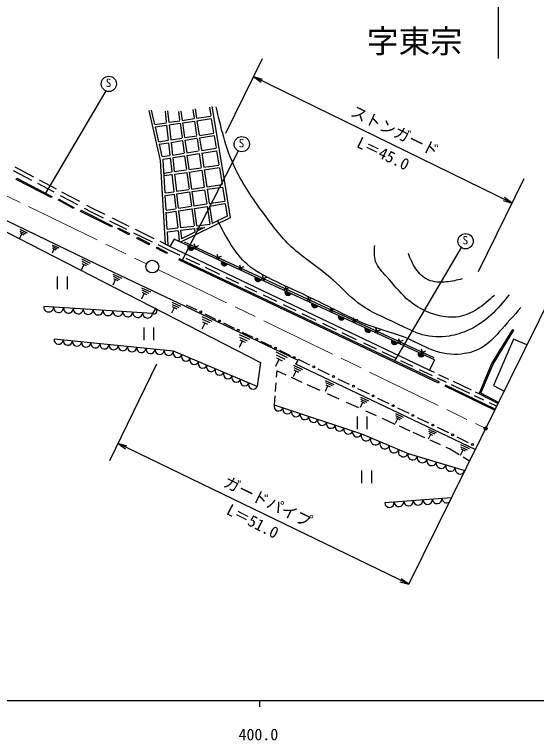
# Model space of a CAD drawing. Units: millimetres, scale not verified. Extents: x 40000 to 680000, y 20000 to 380000.
# Drawn here: x 429506 to 511561, y 198715 to 312868 of the extents above; entities that cross this region are included whole.
import ezdxf
from ezdxf.enums import TextEntityAlignment as Align

# ---------------------------------------------------------------- set-up
doc = ezdxf.new("R2010")
doc.units = ezdxf.units.MM
doc.header["$LTSCALE"] = 1000
doc.header["$PDMODE"] = 32
doc.header["$PDSIZE"] = 500
doc.linetypes.add('CHAIN', pattern=[18.5, 12, -1.5, 3.5, -1.5])
for name, color, linetype, lineweight in [('M-BGD', 7, 'Continuous', 25), ('M-BMK', 2, 'CHAIN', 13), ('M-BMK-SRVR', 3, 'Continuous', 25), ('M-STR-STR3', 7, 'Continuous', 25), ('M-STR-STRC', 7, 'Continuous', 25), ('M-TTL-BAND', 7, 'Continuous', 25)]:
    doc.layers.add(name, color=color, linetype=linetype, lineweight=lineweight)
doc.layers.add('M-OTRS', color=6, linetype='Continuous')
doc.layers.add('M-STR-HTXT', color=7, linetype='Continuous')
doc.styles.add('ＭＳ ゴシック', font='')
doc.styles.get('ＭＳ ゴシック').set_extended_font_data('MS Gothic')

# ---------------------------------------------------------------- blocks, each defined once
blk = doc.blocks.new('open_arrow')
at = {"color": 0, "linetype": 'Continuous', "lineweight": -2}
blk.add_lwpolyline([(7.5, 1.25), (0, 0), (7.5, -1.25)], dxfattribs=at)

msp = doc.modelspace()

# ---------------------------------------------------------------- linework, layer by layer
at = {"layer": 'M-BGD'}
for p, q in [((457513, 297955), (457730, 296499)), ((457909, 298014), (458126, 296556)), ((460135, 298320), (460357, 296979)), ((460530, 298385), (461611, 291857)), ((452469, 289924), (450668, 297758)), ((451580, 295576), (451058, 297847)), ((453173, 297670), (453362, 295938)), ((453571, 297714), (453768, 295907)), ((455277, 297626), (455466, 296237)), ((455673, 297680), (455872, 296222)), ((458125, 296559), (460371, 296895)), ((451579, 295579), (453372, 295847)), ((453822, 295510), (455517, 295764)), ((453827, 295915), (455476, 296162)), ((455530, 295766), (455840, 293497)), ((455877, 296222), (457730, 296500)), ((455922, 295858), (456238, 293538)), ((455926, 295825), (457789, 296104)), ((457788, 296108), (458118, 293889)), ((458184, 296163), (460430, 296500)), ((458184, 296163), (458521, 293896)), ((460441, 296470), (460806, 294267)), ((452202, 292870), (451667, 295196)), ((451669, 295188), (453416, 295449)), ((453416, 295445), (453672, 293108)), ((453812, 295509), (454068, 293163)), ((454079, 293164), (455848, 293440)), ((456294, 293509), (458152, 293799)), ((456327, 293110), (458181, 293399)), ((458193, 293383), (458478, 291470)), ((458577, 293865), (460815, 294214)), ((458589, 293441), (458875, 291517)), ((458600, 293464), (460876, 293819)), ((460881, 293814), (461199, 291896)), ((452202, 292872), (453672, 293101)), ((452263, 292477), (453715, 292703)), ((452735, 290552), (452295, 292468)), ((453716, 292703), (453933, 290719)), ((454112, 292765), (455878, 293040)), ((454112, 292763), (454330, 290765)), ((455899, 293060), (456170, 291074)), ((456297, 293107), (456571, 291093)), ((456589, 291121), (458449, 291412)), ((458907, 291484), (461207, 291844)), ((458932, 291083), (461269, 291449)), ((458938, 291094), (459267, 288879)), ((461272, 291455), (461273, 291449)), ((461278, 291414), (461637, 289239)), ((461611, 291857), (462708, 285204)), ((452743, 290518), (453866, 290694)), ((452805, 290123), (453945, 290302)), ((452866, 289981), (452843, 290082)), ((453173, 284807), (452866, 289981)), ((453978, 290308), (454218, 288105)), ((454373, 290370), (454612, 288184)), ((454392, 290777), (456111, 291046)), ((454420, 290376), (456227, 290659)), ((456231, 290626), (456524, 288479)), ((456618, 290753), (456921, 288529)), ((456622, 290721), (458526, 291019)), ((458544, 291022), (458872, 288815)), ((432558, 287275), (429598, 288849)), ((453250, 276744), (452469, 289924)), ((459292, 288845), (461646, 289187)), ((432232, 286769), (429337, 288308)), ((452988, 287927), (454216, 288106)), ((453046, 287531), (454204, 287700)), ((454258, 287745), (454556, 285011)), ((454603, 288162), (456511, 288440)), ((454639, 287763), (456559, 288043)), ((454656, 287781), (454950, 285089)), ((456588, 288012), (456944, 285401)), ((456925, 288500), (458864, 288782)), ((456978, 288107), (457344, 285423)), ((456979, 288104), (458909, 288385)), ((458933, 288408), (459335, 285705)), ((459321, 288445), (461703, 288792)), ((459326, 288483), (459729, 285775)), ((461715, 288769), (462142, 286178)), ((429777, 286935), (429870, 287113)), ((435275, 284078), (429777, 286935)), ((429870, 287113), (435368, 284255)), ((436094, 285395), (433441, 286805)), ((435720, 284914), (433152, 286279)), ((457352, 285424), (459333, 285717)), ((459751, 285779), (462149, 286133)), ((459799, 285381), (462208, 285737)), ((462216, 285729), (462313, 285141)), ((435368, 284255), (435275, 284078)), ((439449, 282932), (436758, 284362)), ((439767, 283442), (436958, 284935)), ((453173, 284806), (454537, 285008)), ((453330, 282147), (453196, 284406)), ((453231, 284411), (454604, 284614)), ((454598, 284628), (454846, 282357)), ((454962, 285071), (456928, 285361)), ((454995, 284677), (455243, 282410)), ((455009, 284673), (457007, 284969)), ((456998, 285000), (457308, 282730)), ((457395, 285054), (457702, 282801)), ((457398, 285027), (459400, 285322)), ((459392, 285321), (459723, 283098)), ((459788, 285380), (460114, 283182)), ((462313, 285141), (462566, 283543)), ((462708, 285204), (463386, 280922)), ((436394, 283674), (436490, 283849)), ((438754, 282369), (436394, 283674)), ((436490, 283849), (438851, 282544)), ((460120, 283146), (462570, 283522)), ((460178, 282750), (462630, 283127)), ((462627, 283160), (462945, 281150)), ((438851, 282544), (438754, 282369)), ((439903, 281903), (439993, 282082)), ((439993, 282082), (444839, 279659)), ((441611, 281782), (440523, 282361)), ((441884, 282316), (440861, 282861)), ((443754, 281399), (441884, 282316)), ((453333, 282104), (454830, 282334)), ((454889, 281962), (455177, 279331)), ((455287, 282005), (455574, 279378)), ((455316, 282409), (457287, 282711)), ((455318, 282004), (457353, 282317)), ((457356, 282374), (457731, 279624)), ((457665, 282769), (459714, 283084)), ((457762, 282359), (458128, 279676)), ((457784, 282383), (459804, 282693)), ((459781, 282706), (460201, 279882)), ((460181, 282732), (460590, 279985)), ((444749, 279480), (439903, 281903)), ((443515, 280848), (441611, 281782)), ((447506, 279560), (444888, 280844)), ((453509, 279127), (453353, 281769)), ((453393, 281709), (454884, 281938)), ((463386, 280922), (455593, 277067)), ((462945, 281150), (460599, 279989)), ((444002, 272844), (428179, 280500)), ((447140, 279071), (444473, 280379)), ((458132, 279647), (460201, 279882)), ((428189, 278674), (468198, 258174)), ((430321, 279125), (431491, 278565)), ((430361, 278825), (431231, 278405)), ((444839, 279659), (444749, 279480)), ((445731, 279146), (445824, 279323)), ((447470, 278235), (445731, 279146)), ((445824, 279323), (447563, 278412)), ((451473, 277615), (448541, 279052)), ((453509, 279121), (455154, 279308)), ((453533, 278721), (455202, 278911)), ((453662, 276541), (453535, 278690)), ((455221, 278925), (455387, 277411)), ((455568, 279355), (457710, 279599)), ((455623, 278934), (455768, 277600)), ((455625, 278959), (457774, 279204)), ((457839, 278624), (455780, 277605)), ((457787, 279216), (457866, 278637)), ((458183, 279268), (458239, 278861)), ((458216, 279254), (459380, 279386)), ((459361, 279377), (458261, 278833)), ((430341, 277675), (430681, 278375)), ((430391, 278515), (430971, 278235)), ((447563, 278412), (447470, 278235)), ((451204, 277078), (448283, 278511)), ((448727, 277655), (448817, 277833)), ((450659, 276675), (448727, 277655)), ((448817, 277833), (450750, 276853)), ((454597, 277530), (453931, 276409)), ((470431, 270163), (454597, 277530)), ((455370, 277403), (455128, 277283)), ((435431, 276655), (436461, 276165)), ((435461, 276395), (436231, 276025)), ((450750, 276853), (450659, 276675)), ((451847, 276111), (451942, 276287)), ((451942, 276287), (453502, 275444)), ((453667, 275871), (452094, 276642)), ((453931, 276409), (452382, 277169)), ((494694, 256950), (453931, 276409)), ((456159, 277150), (495425, 258929)), ((458414, 276494), (457475, 276150)), ((458116, 275852), (457772, 276791)), ((435451, 275385), (435751, 276005)), ((435491, 276125), (436001, 275875)), ((453407, 275268), (451847, 276111)), ((453502, 275444), (453407, 275268)), ((455529, 274982), (453673, 275868)), ((461686, 274196), (461342, 275135)), ((440041, 274425), (441391, 273775)), ((440081, 274075), (441091, 273585)), ((455426, 274453), (455340, 274272)), ((496153, 254919), (455340, 274272)), ((496239, 255100), (455426, 274453)), ((458646, 273494), (456503, 274517)), ((461983, 274837), (461044, 274494)), ((440061, 272795), (440451, 273565)), ((440111, 273725), (440791, 273395)), ((456360, 266977), (444002, 272844)), ((461789, 271993), (459509, 273082)), ((465553, 273181), (464614, 272837)), ((465255, 272540), (464911, 273479)), ((444961, 272055), (446321, 271415)), ((445001, 271705), (446021, 271225)), ((468825, 270883), (468481, 271822)), ((436265, 269673), (436265, 271673)), ((437765, 271673), (437765, 269673)), ((444991, 270375), (445381, 271195)), ((445041, 271355), (445721, 271025)), ((464785, 270563), (462762, 271529)), ((469123, 271524), (468183, 271181)), ((449471, 269915), (450881, 269245)), ((449521, 269555), (450571, 269055)), ((467574, 269231), (465787, 270085)), ((495536, 258580), (470431, 270163)), ((472692, 269868), (471753, 269524)), ((472395, 269227), (472051, 270166)), ((449511, 268175), (449911, 269025)), ((449561, 269185), (450261, 268855)), ((470747, 267717), (468654, 268716)), ((475964, 267570), (475620, 268509)), ((454231, 267655), (455621, 266995)), ((454271, 267295), (455311, 266805)), ((456465, 267230), (458144, 266413)), ((473801, 266259), (471797, 267216)), ((476262, 268212), (475323, 267868)), ((451208, 265864), (434100, 266931)), ((451678, 266639), (451208, 265864)), ((454261, 265935), (454661, 266775)), ((454311, 266935), (455001, 266605)), ((474097, 258453), (456360, 266977)), ((479831, 266555), (478892, 266211)), ((479534, 265914), (479190, 266853)), ((458971, 265385), (460541, 264635)), ((459021, 264975), (460201, 264415)), ((459402, 265800), (461081, 264984)), ((476942, 264759), (474743, 265809)), ((483401, 264899), (482462, 264555)), ((483103, 264257), (482760, 265196)), ((459001, 263435), (459461, 264385)), ((459061, 264565), (459851, 264195)), ((462339, 264371), (464018, 263555)), ((480145, 263231), (477985, 264262)), ((449861, 261679), (449861, 263679)), ((451361, 263679), (451361, 261679)), ((464841, 262575), (466461, 261795)), ((465276, 262942), (466955, 262125)), ((483288, 261730), (481029, 262808)), ((486971, 263242), (486032, 262898)), ((486673, 262601), (486329, 263540)), ((504564, 257999), (507831, 263346)), ((504743, 257908), (508001, 263242)), ((507831, 263346), (508001, 263242)), ((454488, 259914), (435716, 261812)), ((464871, 260565), (465341, 261535)), ((464891, 262155), (466101, 261575)), ((464931, 261725), (465741, 261345)), ((468213, 261513), (469892, 260696)), ((490540, 261586), (489601, 261242)), ((490243, 260944), (489899, 261883)), ((507936, 261805), (504787, 254518)), ((510066, 260923), (507936, 261805)), ((486411, 260239), (484419, 261190)), ((506201, 260679), (506372, 260575)), ((467671, 254377), (454488, 259914)), ((470561, 259825), (472381, 258945)), ((470621, 259355), (471981, 258695)), ((471150, 260084), (472829, 259267)), ((489623, 258706), (487326, 259802)), ((494110, 259929), (493171, 259586)), ((493812, 259288), (493469, 260227)), ((468198, 258174), (467671, 254377)), ((470601, 257565), (471131, 258655)), ((470671, 258875), (471581, 258435)), ((473745, 257866), (474097, 258453)), ((474087, 258655), (475871, 257784)), ((492110, 257519), (490233, 258415)), ((495536, 258580), (494757, 256920)), ((502568, 253217), (504564, 257999)), ((473341, 257725), (474771, 257045)), ((473391, 257355), (474461, 256845)), ((473431, 256985), (474141, 256645)), ((501948, 244484), (473745, 257866)), ((477208, 257131), (478991, 256260)), ((494436, 256408), (493170, 257013)), ((495521, 256558), (494694, 256950)), ((502824, 253310), (504743, 257908)), ((470736, 256828), (470661, 255832)), ((472229, 256154), (470736, 256828)), ((474713, 255031), (473025, 255794)), ((473381, 255955), (473791, 256815)), ((495233, 256031), (494436, 256408)), ((497776, 255489), (496220, 256226)), ((470596, 254963), (470493, 253610)), ((477573, 253740), (475535, 254660)), ((478361, 255345), (479711, 254705)), ((478401, 254995), (479421, 254515)), ((478441, 254645), (479121, 254315)), ((480329, 255607), (482112, 254736)), ((497431, 254988), (496000, 255667)), ((496239, 255100), (496153, 254919)), ((497274, 254599), (497187, 254419)), ((505073, 250814), (497274, 254599)), ((501070, 253263), (498189, 254629)), ((501357, 253791), (498495, 255148)), ((478391, 253665), (478781, 254485)), ((483450, 254083), (485233, 253213)), ((504986, 250634), (497187, 254419)), ((502568, 253217), (501966, 253502)), ((504787, 254518), (506470, 253640)), ((470439, 252893), (470333, 251481)), ((480539, 252400), (478721, 253221)), ((483871, 252725), (485171, 252115)), ((483911, 252395), (484891, 251935)), ((486570, 252560), (488354, 251689)), ((503296, 252208), (501808, 252913)), ((505509, 251694), (502568, 253217)), ((505601, 251872), (502824, 253310)), ((470333, 251481), (484052, 246942)), ((483635, 251002), (481692, 251879)), ((483901, 251115), (484281, 251905)), ((483951, 252055), (484601, 251745)), ((505295, 251260), (504183, 251787)), ((505509, 251694), (505601, 251872)), ((486432, 249738), (484748, 250499)), ((489381, 250115), (490601, 249535)), ((489691, 251036), (491474, 250165)), ((483403, 247657), (483403, 249657)), ((484903, 249657), (484903, 247657)), ((489344, 248423), (487336, 249330)), ((489411, 248605), (489761, 249345)), ((489421, 249805), (490331, 249365)), ((489451, 249485), (490061, 249195)), ((492812, 249512), (494595, 248641)), ((491681, 247367), (490019, 248118)), ((495933, 247988), (497716, 247118)), ((484052, 246942), (491366, 243815)), ((494001, 246320), (492174, 247145)), ((494561, 247655), (495771, 247085)), ((494591, 246165), (494941, 246895)), ((494601, 247345), (495511, 246915)), ((494631, 247035), (495241, 246745)), ((496494, 245194), (494868, 245928)), ((499053, 246465), (500837, 245594)), ((497872, 244571), (497351, 244807)), ((499422, 243624), (497872, 244571)), ((499591, 245275), (500961, 244625)), ((499631, 243575), (500021, 244395)), ((499641, 244915), (500661, 244435)), ((499681, 244555), (500361, 244235)), ((491366, 243815), (500307, 241160)), ((501036, 242636), (500022, 243257)), ((484109, 239183), (484109, 241183)), ((485609, 241183), (485609, 239183)), ((498201, 236893), (487697, 236061))]:
    msp.add_line(p, q, dxfattribs=at)
for centre in [(458773, 266107), (461710, 264678), (464647, 263248), (467584, 261819), (470521, 260390), (473458, 258961), (476539, 257457), (479660, 255934), (482781, 254410), (485902, 252886), (489022, 251362), (492143, 249839), (495264, 248315), (498385, 246791), (501505, 245267)]:
    msp.add_circle(centre, 150, dxfattribs=at)
for centre, radius, start, end in [((457236, 276302), 500, 155.04849, 335.04849), ((457236, 276302), 500, 155.04849, 335.04849), ((457236, 276302), 450, 155.04849, 335.04849), ((457236, 276302), 400, 155.04849, 335.04849), ((457236, 276302), 350, 155.04849, 335.04849), ((457236, 276302), 300, 155.04849, 335.04849), ((457236, 276302), 250, 155.04849, 335.04849), ((457236, 276302), 200, 155.04849, 335.04849), ((457236, 276302), 150, 155.04849, 335.04849), ((457236, 276302), 100, 155.04849, 335.04849), ((457236, 276302), 50, 155.04849, 335.04849), ((462514, 273847), 500, 155.04849, 335.04849), ((462514, 273847), 500, 155.04849, 335.04849), ((462514, 273847), 450, 155.04849, 335.04849), ((462514, 273847), 400, 155.04849, 335.04849), ((462514, 273847), 350, 155.04849, 335.04849), ((462514, 273847), 300, 155.04849, 335.04849), ((462514, 273847), 250, 155.04849, 335.04849), ((462514, 273847), 200, 155.04849, 335.04849), ((462514, 273847), 150, 155.04849, 335.04849), ((462514, 273847), 100, 155.04849, 335.04849), ((462514, 273847), 50, 155.04849, 335.04849), ((467792, 271391), 500, 155.04849, 335.04849), ((467792, 271391), 500, 155.04849, 335.04849), ((467792, 271391), 450, 155.04849, 335.04849), ((467792, 271391), 400, 155.04849, 335.04849), ((467792, 271391), 350, 155.04849, 335.04849), ((467792, 271391), 300, 155.04849, 335.04849), ((467792, 271391), 250, 155.04849, 335.04849), ((467792, 271391), 200, 155.04849, 335.04849), ((467792, 271391), 150, 155.04849, 335.04849), ((467792, 271391), 100, 155.04849, 335.04849), ((467792, 271391), 50, 155.04849, 335.04849), ((472523, 269198), 500, 155.23262, 335.23262), ((472523, 269198), 500, 155.23262, 335.23262), ((472523, 269198), 450, 155.23262, 335.23262), ((472523, 269198), 400, 155.23262, 335.23262), ((472523, 269198), 350, 155.23262, 335.23262), ((472523, 269198), 300, 155.23262, 335.23262), ((472523, 269198), 250, 155.23262, 335.23262), ((472523, 269198), 200, 155.23262, 335.23262), ((472523, 269198), 150, 155.23262, 335.23262), ((472523, 269198), 100, 155.23262, 335.23262), ((472523, 269198), 50, 155.23262, 335.23262), ((476707, 267267), 500, 155.23262, 335.23262), ((476707, 267267), 500, 155.23262, 335.23262), ((476707, 267267), 450, 155.23262, 335.23262), ((476707, 267267), 400, 155.23262, 335.23262), ((476707, 267267), 350, 155.23262, 335.23262), ((476707, 267267), 300, 155.23262, 335.23262), ((476707, 267267), 250, 155.23262, 335.23262), ((476707, 267267), 200, 155.23262, 335.23262), ((476707, 267267), 150, 155.23262, 335.23262), ((476707, 267267), 100, 155.23262, 335.23262), ((476707, 267267), 50, 155.23262, 335.23262), ((434878, 266882), 779, 176.43318, 356.43318), ((436433, 266785), 779, 176.43318, 356.43318), ((437988, 266688), 779, 176.43318, 356.43318), ((439543, 266591), 779, 176.43318, 356.43318), ((441099, 266494), 779, 176.43318, 356.43318), ((442654, 266398), 779, 176.43318, 356.43318), ((444209, 266301), 779, 176.43318, 356.43318), ((445764, 266204), 779, 176.43318, 356.43318), ((447320, 266107), 779, 176.43318, 356.43318), ((448875, 266010), 779, 176.43318, 356.43318), ((451443, 266252), 453, 238.73157, 58.73157), ((450430, 265913), 779, 176.43318, 356.43318), ((480891, 265337), 500, 155.23262, 335.23262), ((480891, 265337), 500, 155.23262, 335.23262), ((480891, 265337), 450, 155.23262, 335.23262), ((480891, 265337), 400, 155.23262, 335.23262), ((480891, 265337), 350, 155.23262, 335.23262), ((480891, 265337), 300, 155.23262, 335.23262), ((480891, 265337), 250, 155.23262, 335.23262), ((480891, 265337), 200, 155.23262, 335.23262), ((480891, 265337), 150, 155.23262, 335.23262), ((480891, 265337), 100, 155.23262, 335.23262), ((480891, 265337), 50, 155.23262, 335.23262), ((485076, 263406), 500, 155.23262, 335.23262), ((485076, 263406), 500, 155.23262, 335.23262), ((485076, 263406), 450, 155.23262, 335.23262), ((485076, 263406), 400, 155.23262, 335.23262), ((485076, 263406), 350, 155.23262, 335.23262), ((485076, 263406), 300, 155.23262, 335.23262), ((485076, 263406), 250, 155.23262, 335.23262), ((485076, 263406), 200, 155.23262, 335.23262), ((485076, 263406), 150, 155.23262, 335.23262), ((485076, 263406), 100, 155.23262, 335.23262), ((485076, 263406), 50, 155.23262, 335.23262), ((436438, 261739), 726, 174.22567, 354.22567), ((437882, 261593), 726, 174.22567, 354.22567), ((439326, 261447), 726, 174.22567, 354.22567), ((489260, 261476), 500, 155.23262, 335.23262), ((489260, 261476), 500, 155.23262, 335.23262), ((489260, 261476), 450, 155.23262, 335.23262), ((489260, 261476), 400, 155.23262, 335.23262), ((489260, 261476), 350, 155.23262, 335.23262), ((489260, 261476), 300, 155.23262, 335.23262), ((489260, 261476), 250, 155.23262, 335.23262), ((489260, 261476), 200, 155.23262, 335.23262), ((489260, 261476), 150, 155.23262, 335.23262), ((489260, 261476), 100, 155.23262, 335.23262), ((489260, 261476), 50, 155.23262, 335.23262), ((440770, 261301), 726, 174.22567, 354.22567), ((442214, 261155), 726, 174.22567, 354.22567), ((443658, 261009), 726, 174.22567, 354.22567), ((445102, 260863), 726, 174.22567, 354.22567), ((446546, 260717), 726, 174.22567, 354.22567), ((447990, 260571), 726, 174.22567, 354.22567), ((449434, 260425), 726, 174.22567, 354.22567), ((450878, 260279), 726, 174.22567, 354.22567), ((452322, 260133), 726, 174.22567, 354.22567), ((453766, 259987), 726, 174.22567, 354.22567), ((455147, 259637), 715, 157.21759, 337.21759), ((456466, 259084), 715, 157.21759, 337.21759), ((493444, 259545), 500, 155.23262, 335.23262), ((493444, 259545), 500, 155.23262, 335.23262), ((493444, 259545), 450, 155.23262, 335.23262), ((493444, 259545), 400, 155.23262, 335.23262), ((493444, 259545), 350, 155.23262, 335.23262), ((493444, 259545), 300, 155.23262, 335.23262), ((493444, 259545), 250, 155.23262, 335.23262), ((493444, 259545), 200, 155.23262, 335.23262), ((493444, 259545), 150, 155.23262, 335.23262), ((493444, 259545), 100, 155.23262, 335.23262), ((493444, 259545), 50, 155.23262, 335.23262), ((457784, 258530), 715, 157.21759, 337.21759), ((459102, 257976), 715, 157.21759, 337.21759), ((460420, 257423), 715, 157.21759, 337.21759), ((461739, 256869), 715, 157.21759, 337.21759), ((463057, 256315), 715, 157.21759, 337.21759), ((464375, 255761), 715, 157.21759, 337.21759), ((465694, 255208), 715, 157.21759, 337.21759), ((467012, 254654), 715, 157.21759, 337.21759), ((471019, 251254), 722, 161.69153, 341.69153), ((472391, 250800), 722, 161.69153, 341.69153), ((473763, 250346), 722, 161.69153, 341.69153), ((475135, 249892), 722, 161.69153, 341.69153), ((476507, 249438), 722, 161.69153, 341.69153), ((477878, 248985), 722, 161.69153, 341.69153), ((479250, 248531), 722, 161.69153, 341.69153), ((480622, 248077), 722, 161.69153, 341.69153), ((481994, 247623), 722, 161.69153, 341.69153), ((483366, 247169), 722, 161.69153, 341.69153), ((484784, 246629), 795, 156.84912, 336.84912), ((486246, 246004), 795, 156.84912, 336.84912), ((487709, 245378), 795, 156.84912, 336.84912), ((489172, 244753), 795, 156.84912, 336.84912), ((490634, 244127), 795, 156.84912, 336.84912), ((492111, 243593), 777, 163.46484, 343.46484), ((493601, 243151), 777, 163.46484, 343.46484), ((495091, 242709), 777, 163.46484, 343.46484), ((496582, 242266), 777, 163.46484, 343.46484), ((498072, 241824), 777, 163.46484, 343.46484), ((499562, 241381), 777, 163.46484, 343.46484), ((489947, 236239), 753, 184.53082, 4.53082), ((491448, 236358), 753, 184.53082, 4.53082), ((492949, 236477), 753, 184.53082, 4.53082), ((494449, 236596), 753, 184.53082, 4.53082), ((495950, 236715), 753, 184.53082, 4.53082), ((497450, 236834), 753, 184.53082, 302.91078), ((488447, 236120), 753, 184.53082, 4.53082)]:
    msp.add_arc(centre, radius, start, end, dxfattribs=at)
for points, knots in [([(507247, 268777), (506351, 267673), (505456, 266569), (504410, 265611), (503357, 264647), (502150, 263831), (500848, 263236), (499884, 262796), (498867, 262477), (497814, 262313), (496434, 262097), (494992, 262148), (493659, 262511), (492371, 262861), (491183, 263504), (489965, 264094), (487747, 265168), (485428, 266069), (483501, 267524), (482112, 268572), (480927, 269909), (479609, 271086), (477499, 272970), (475049, 274445), (473013, 276363), (471319, 277958), (469912, 279860), (468528, 281771), (466945, 283957), (465393, 286156), (464240, 288565), (463474, 290167), (462885, 291863), (462394, 293578), (461943, 295150), (461575, 296739), (461206, 298327)], [0, 0, 0, 0, 1, 1, 1, 2, 2, 2, 3, 3, 3, 4, 4, 4, 5, 5, 5, 6, 6, 6, 7, 7, 7, 8, 8, 8, 9, 9, 9, 10, 10, 10, 11, 11, 11, 12, 12, 12, 12]), ([(509093, 266798), (507967, 265498), (506840, 264198), (505664, 262907), (504859, 262023), (504031, 261144), (503025, 260532), (502191, 260025), (501235, 259702), (500255, 259543), (498778, 259302), (497247, 259432), (495835, 259872), (494293, 260353), (492895, 261204), (491416, 261851), (489372, 262746), (487175, 263251), (485084, 264028), (482900, 264839), (480831, 265948), (478752, 266996), (476339, 268213), (473912, 269349), (471430, 270492), (469540, 271363), (467619, 272238), (466087, 273592), (465053, 274507), (464196, 275641), (463449, 276824), (462719, 277980), (462095, 279183), (461470, 280386)], [0, 0, 0, 0, 1, 1, 1, 2, 2, 2, 3, 3, 3, 4, 4, 4, 5, 5, 5, 6, 6, 6, 7, 7, 7, 8, 8, 8, 9, 9, 9, 10, 10, 10, 11, 11, 11, 11]), ([(504938, 268711), (504077, 267936), (503216, 267162), (502234, 266534), (501346, 265968), (500359, 265521), (499331, 265347), (498270, 265167), (497165, 265277), (496099, 265545), (494254, 266009), (492528, 266945), (491152, 268183), (490018, 269205), (489121, 270432), (488052, 271613), (487353, 272386), (486581, 273138), (486271, 274054), (486014, 274815), (486077, 275687), (486139, 276560)], [0, 0, 0, 0, 1, 1, 1, 2, 2, 2, 3, 3, 3, 4, 4, 4, 5, 5, 5, 6, 6, 6, 7, 7, 7, 7]), ([(499859, 271284), (499058, 271097), (498257, 270911), (497419, 270822), (496433, 270717), (495395, 270748), (494516, 271152), (493743, 271506), (493092, 272149), (492603, 272867), (492087, 273625), (491752, 274466), (491416, 275307)], [0, 0, 0, 0, 1, 1, 1, 2, 2, 2, 3, 3, 3, 4, 4, 4, 4])]:
    msp.add_open_spline(points, degree=3, knots=knots, dxfattribs=at)
at = {"layer": 'M-BMK'}
for p, q in [((381799, 306899), (450250, 273665)), ((452045, 272793), (503574, 247775))]:
    msp.add_line(p, q, dxfattribs=at)
at = {"layer": 'M-BMK-SRVR'}
msp.add_line((491474, 223270), (522844, 286802), dxfattribs=at)
msp.add_circle((451169, 273225), 1000, dxfattribs=at)
at = {"layer": 'M-OTRS'}
msp.add_point((503574, 247775), dxfattribs=at)
at = {"layer": 'M-STR-STR3'}
for p, q in [((505559, 351696), (505559, 305959)), ((462749, 294192), (468495, 305938)), ((507736, 283216), (467103, 303094)), ((502467, 272446), (509620, 287066)), ((451827, 257905), (444451, 242697)), ((491474, 223270), (445777, 245431))]:
    msp.add_line(p, q, dxfattribs=at)
at = {"layer": 'M-STR-STRC'}
for p, q in [((443857, 300853), (434379, 284769)), ((464660, 291403), (455884, 274260)), ((499720, 276228), (489239, 258421))]:
    msp.add_line(p, q, dxfattribs=at)
for centre in [(444330, 301960), (465231, 292478), (500420, 277219)]:
    msp.add_circle(centre, 1200, dxfattribs=at)
at = {"layer": 'M-TTL-BAND'}
for p, q in [((40000, 205000), (579000, 205000)), ((468000, 205000), (468000, 204000))]:
    msp.add_line(p, q, dxfattribs=at)

# ---------------------------------------------------------------- block references
at = {"layer": 'M-STR-STR3', "xscale": 193, "yscale": 193}
for p, rotation in [((467103, 303094), 333.9), ((507736, 283216), 153.9), ((445777, 245431), 334.1), ((491474, 223270), 154.1)]:
    msp.add_blockref('open_arrow', p, dxfattribs=dict(at, rotation=rotation))

# ---------------------------------------------------------------- texts
at = {"layer": 'M-STR-HTXT', "style": 'ＭＳ ゴシック'}
msp.add_text('字東宗', height=3666, dxfattribs=at).set_placement((484882, 305736), align=Align.BOTTOM_LEFT)
at = {"layer": 'M-STR-STR3', "style": 'ＭＳ ゴシック'}
for s, rotation, p in [('ストンガード', 334.156, (481939, 296510)), ('L＝45.0', 334.42, (482895, 291584)), ('ガードパイプ', 333.95, (461950, 238240)), ('L＝51.0', 332.765, (462404, 233889))]:
    msp.add_text(s, height=1833, rotation=rotation, dxfattribs=at).set_placement(p, align=Align.BOTTOM_LEFT)
at = {"layer": 'M-STR-STRC', "style": 'ＭＳ ゴシック'}
for p in [(443832, 301069), (464733, 291587), (499923, 276329)]:
    msp.add_text('S', height=1320, dxfattribs=at).set_placement(p, align=Align.BOTTOM_LEFT)
at = {"layer": 'M-TTL-BAND', "style": 'ＭＳ ゴシック'}
msp.add_text('400.0', height=1833, dxfattribs=at).set_placement((467844, 198195), align=Align.BOTTOM_CENTER)

doc.saveas('drawing.dxf')
